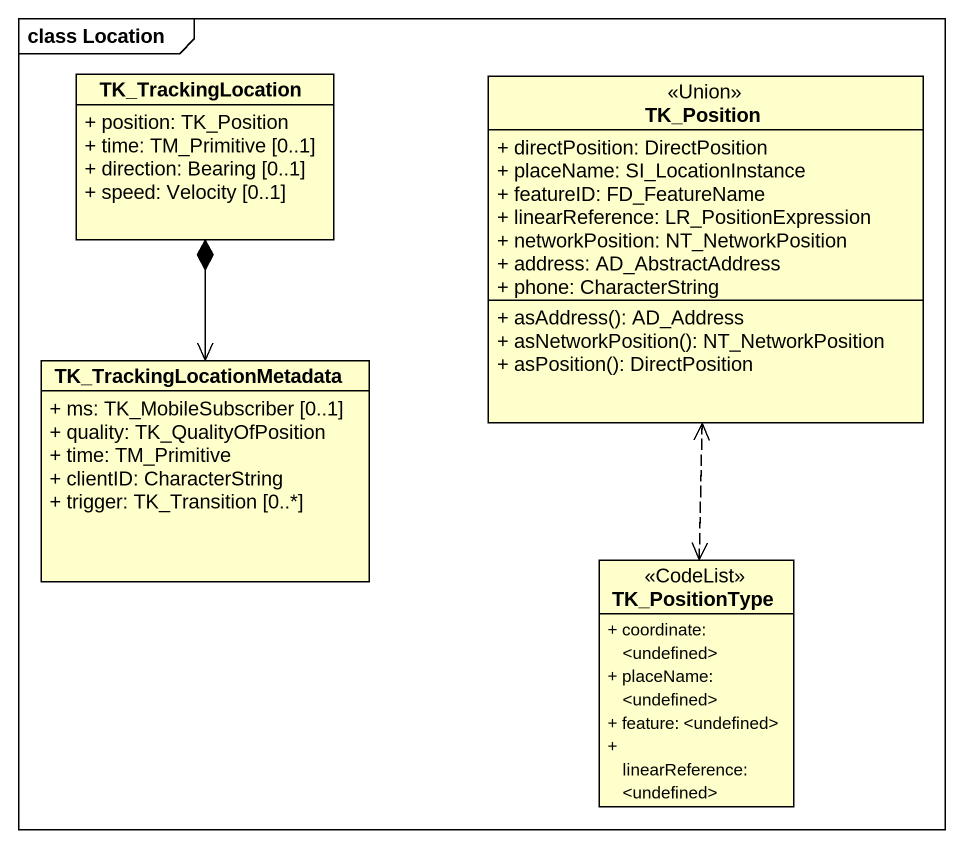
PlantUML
@startuml
mainframe class Location
hide circle
hide empty members
skinparam classAttributeIconSize 0
class TK_TrackingLocation {
  + position: TK_Position
  + time: TM_Primitive [0..1]
  + direction: Bearing [0..1]
  + speed: Velocity [0..1]
}
class TK_Position <<Union>> {
  + directPosition: DirectPosition
  + placeName: SI_LocationInstance
  + featureID: FD_FeatureName
  + linearReference: LR_PositionExpression
  + networkPosition: NT_NetworkPosition
  + address: AD_AbstractAddress
  + phone: CharacterString
  + asAddress(): AD_Address
  + asNetworkPosition(): NT_NetworkPosition
  + asPosition(): DirectPosition
}
class TK_TrackingLocationMetadata {
  + ms: TK_MobileSubscriber [0..1]
  + quality: TK_QualityOfPosition
  + time: TM_Primitive
  + clientID: CharacterString
  + trigger: TK_Transition [0..*]
}
class TK_PositionType <<CodeList>> {
  + coordinate: <undefined>
  + placeName: <undefined>
  + feature: <undefined>
  + linearReference: <undefined>
}
TK_Position ..> TK_PositionType
TK_TrackingLocationMetadata <-up-* TK_TrackingLocation
TK_PositionType .up.> TK_Position
@enduml
